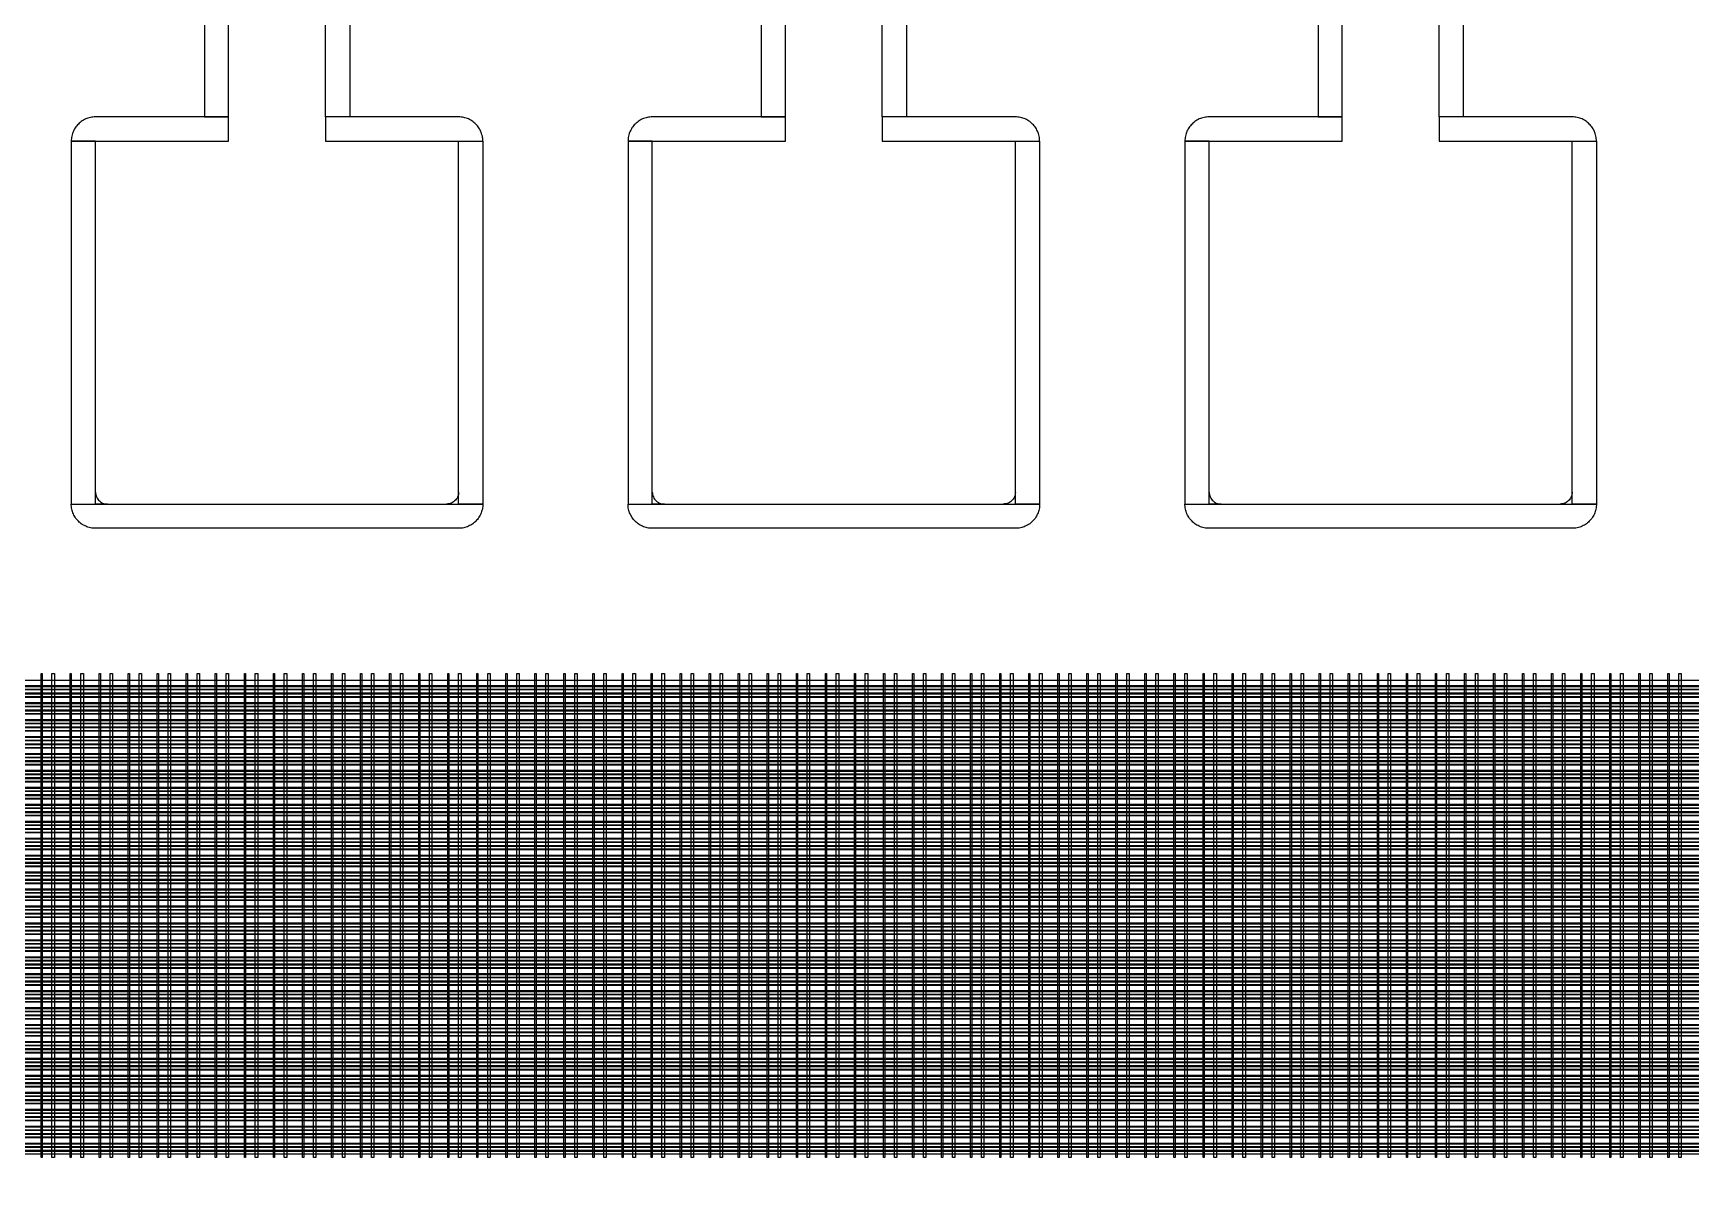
# Model space of a CAD drawing. Extents: x -50000 to 50000, y -50000 to 50000.
# Drawn here: x -40972 to -39602, y -20020 to -19061 of the extents above; entities that cross this region are included whole.
import ezdxf

# ---------------------------------------------------------------- set-up
doc = ezdxf.new("R2010")
doc.units = 0
doc.layers.get('0').update_dxf_attribs({"linetype": 'CONTINUOUS'})
for name, color, linetype in [('BASEMETAL', 4, 'CONTINUOUS'), ('FRAME', 8, 'CONTINUOUS'), ('SECONDLAYER', 6, 'CONTINUOUS')]:
    doc.layers.add(name, color=color, linetype=linetype)

# ---------------------------------------------------------------- blocks, each defined once
blk = doc.blocks.new('CHIP_JARRAY')
for points in [[(2290, 2370), (2290, 2484), (2270, 2484), (2270, 2370)], [(2370, 2370), (2370, 2484), (2390, 2484), (2390, 2370)], [(2750, 2370), (2750, 2484), (2730, 2484), (2730, 2370)], [(2830, 2370), (2830, 2484), (2850, 2484), (2850, 2370)], [(3210, 2370), (3210, 2484), (3190, 2484), (3190, 2370)], [(3290, 2370), (3290, 2484), (3310, 2484), (3310, 2370)], [(2225, 2350), (2290, 2350), (2290, 2370), (2180, 2370), (2179, 2370), (2177.9, 2369.9), (2176.9, 2369.8), (2175.8, 2369.6), (2174.8, 2369.3), (2173.8, 2369), (2172.8, 2368.7), (2171.9, 2368.3), (2170.9, 2367.8), (2170, 2367.3), (2169.1, 2366.8), (2168.2, 2366.2), (2167.4, 2365.5), (2166.6, 2364.9), (2165.9, 2364.1), (2165.1, 2363.4), (2164.5, 2362.6), (2163.8, 2361.8), (2163.2, 2360.9), (2162.7, 2360), (2162.2, 2359.1), (2161.7, 2358.1), (2161.3, 2357.2), (2161, 2356.2), (2160.7, 2355.2), (2160.4, 2354.2), (2160.2, 2353.1), (2160.1, 2352.1), (2160, 2351), (2160, 2350), (2160, 2350)], [(2435, 2350), (2500, 2350), (2500, 2350), (2500, 2351), (2499.9, 2352.1), (2499.8, 2353.1), (2499.6, 2354.2), (2499.3, 2355.2), (2499, 2356.2), (2498.7, 2357.2), (2498.3, 2358.1), (2497.8, 2359.1), (2497.3, 2360), (2496.8, 2360.9), (2496.2, 2361.8), (2495.5, 2362.6), (2494.9, 2363.4), (2494.1, 2364.1), (2493.4, 2364.9), (2492.6, 2365.5), (2491.8, 2366.2), (2490.9, 2366.8), (2490, 2367.3), (2489.1, 2367.8), (2488.1, 2368.3), (2487.2, 2368.7), (2486.2, 2369), (2485.2, 2369.3), (2484.2, 2369.6), (2483.1, 2369.8), (2482.1, 2369.9), (2481, 2370), (2480, 2370), (2370, 2370), (2370, 2350)], [(2685, 2350), (2750, 2350), (2750, 2370), (2640, 2370), (2639, 2370), (2637.9, 2369.9), (2636.9, 2369.8), (2635.8, 2369.6), (2634.8, 2369.3), (2633.8, 2369), (2632.8, 2368.7), (2631.9, 2368.3), (2630.9, 2367.8), (2630, 2367.3), (2629.1, 2366.8), (2628.2, 2366.2), (2627.4, 2365.5), (2626.6, 2364.9), (2625.9, 2364.1), (2625.1, 2363.4), (2624.5, 2362.6), (2623.8, 2361.8), (2623.2, 2360.9), (2622.7, 2360), (2622.2, 2359.1), (2621.7, 2358.1), (2621.3, 2357.2), (2621, 2356.2), (2620.7, 2355.2), (2620.4, 2354.2), (2620.2, 2353.1), (2620.1, 2352.1), (2620, 2351), (2620, 2350), (2620, 2350)], [(2895, 2350), (2960, 2350), (2960, 2350), (2960, 2351), (2959.9, 2352.1), (2959.8, 2353.1), (2959.6, 2354.2), (2959.3, 2355.2), (2959, 2356.2), (2958.7, 2357.2), (2958.3, 2358.1), (2957.8, 2359.1), (2957.3, 2360), (2956.8, 2360.9), (2956.2, 2361.8), (2955.5, 2362.6), (2954.9, 2363.4), (2954.1, 2364.1), (2953.4, 2364.9), (2952.6, 2365.5), (2951.8, 2366.2), (2950.9, 2366.8), (2950, 2367.3), (2949.1, 2367.8), (2948.1, 2368.3), (2947.2, 2368.7), (2946.2, 2369), (2945.2, 2369.3), (2944.2, 2369.6), (2943.1, 2369.8), (2942.1, 2369.9), (2941, 2370), (2940, 2370), (2830, 2370), (2830, 2350)], [(3145, 2350), (3210, 2350), (3210, 2370), (3100, 2370), (3099, 2370), (3097.9, 2369.9), (3096.9, 2369.8), (3095.8, 2369.6), (3094.8, 2369.3), (3093.8, 2369), (3092.8, 2368.7), (3091.9, 2368.3), (3090.9, 2367.8), (3090, 2367.3), (3089.1, 2366.8), (3088.2, 2366.2), (3087.4, 2365.5), (3086.6, 2364.9), (3085.9, 2364.1), (3085.1, 2363.4), (3084.5, 2362.6), (3083.8, 2361.8), (3083.2, 2360.9), (3082.7, 2360), (3082.2, 2359.1), (3081.7, 2358.1), (3081.3, 2357.2), (3081, 2356.2), (3080.7, 2355.2), (3080.4, 2354.2), (3080.2, 2353.1), (3080.1, 2352.1), (3080, 2351), (3080, 2350), (3080, 2350)], [(3355, 2350), (3420, 2350), (3420, 2350), (3420, 2351), (3419.9, 2352.1), (3419.8, 2353.1), (3419.6, 2354.2), (3419.3, 2355.2), (3419, 2356.2), (3418.7, 2357.2), (3418.3, 2358.1), (3417.8, 2359.1), (3417.3, 2360), (3416.8, 2360.9), (3416.2, 2361.8), (3415.5, 2362.6), (3414.9, 2363.4), (3414.1, 2364.1), (3413.4, 2364.9), (3412.6, 2365.5), (3411.8, 2366.2), (3410.9, 2366.8), (3410, 2367.3), (3409.1, 2367.8), (3408.1, 2368.3), (3407.2, 2368.7), (3406.2, 2369), (3405.2, 2369.3), (3404.2, 2369.6), (3403.1, 2369.8), (3402.1, 2369.9), (3401, 2370), (3400, 2370), (3290, 2370), (3290, 2350)], [(2180, 2050), (2180, 2350), (2160, 2350), (2160, 2050)], [(2480, 2050), (2480, 2350), (2500, 2350), (2500, 2050)], [(2640, 2050), (2640, 2350), (2620, 2350), (2620, 2050)], [(2940, 2050), (2940, 2350), (2960, 2350), (2960, 2050)], [(3100, 2050), (3100, 2350), (3080, 2350), (3080, 2050)], [(3400, 2050), (3400, 2350), (3420, 2350), (3420, 2050)], [(2180, 2050), (2180, 2060), (2180.1, 2059), (2180.2, 2057.9), (2180.5, 2056.9), (2180.9, 2055.9), (2181.3, 2055), (2181.9, 2054.1), (2182.6, 2053.3), (2183.3, 2052.6), (2184.1, 2051.9), (2185, 2051.3), (2185.9, 2050.9), (2186.9, 2050.5), (2187.9, 2050.2), (2189, 2050.1), (2190, 2050)], [(2480, 2050), (2480, 2060), (2479.9, 2059), (2479.8, 2057.9), (2479.5, 2056.9), (2479.1, 2055.9), (2478.7, 2055), (2478.1, 2054.1), (2477.4, 2053.3), (2476.7, 2052.6), (2475.9, 2051.9), (2475, 2051.3), (2474.1, 2050.9), (2473.1, 2050.5), (2472.1, 2050.2), (2471, 2050.1), (2470, 2050)], [(2640, 2050), (2640, 2060), (2640.1, 2059), (2640.2, 2057.9), (2640.5, 2056.9), (2640.9, 2055.9), (2641.3, 2055), (2641.9, 2054.1), (2642.6, 2053.3), (2643.3, 2052.6), (2644.1, 2051.9), (2645, 2051.3), (2645.9, 2050.9), (2646.9, 2050.5), (2647.9, 2050.2), (2649, 2050.1), (2650, 2050)], [(2940, 2050), (2940, 2060), (2939.9, 2059), (2939.8, 2057.9), (2939.5, 2056.9), (2939.1, 2055.9), (2938.7, 2055), (2938.1, 2054.1), (2937.4, 2053.3), (2936.7, 2052.6), (2935.9, 2051.9), (2935, 2051.3), (2934.1, 2050.9), (2933.1, 2050.5), (2932.1, 2050.2), (2931, 2050.1), (2930, 2050)], [(3100, 2050), (3100, 2060), (3100.1, 2059), (3100.2, 2057.9), (3100.5, 2056.9), (3100.9, 2055.9), (3101.3, 2055), (3101.9, 2054.1), (3102.6, 2053.3), (3103.3, 2052.6), (3104.1, 2051.9), (3105, 2051.3), (3105.9, 2050.9), (3106.9, 2050.5), (3107.9, 2050.2), (3109, 2050.1), (3110, 2050)], [(3400, 2050), (3400, 2060), (3399.9, 2059), (3399.8, 2057.9), (3399.5, 2056.9), (3399.1, 2055.9), (3398.7, 2055), (3398.1, 2054.1), (3397.4, 2053.3), (3396.7, 2052.6), (3395.9, 2051.9), (3395, 2051.3), (3394.1, 2050.9), (3393.1, 2050.5), (3392.1, 2050.2), (3391, 2050.1), (3390, 2050)], [(2330, 2050), (2500, 2050), (2500, 2050), (2500, 2049), (2499.9, 2047.9), (2499.8, 2046.9), (2499.6, 2045.8), (2499.3, 2044.8), (2499, 2043.8), (2498.7, 2042.8), (2498.3, 2041.9), (2497.8, 2040.9), (2497.3, 2040), (2496.8, 2039.1), (2496.2, 2038.2), (2495.5, 2037.4), (2494.9, 2036.6), (2494.1, 2035.9), (2493.4, 2035.1), (2492.6, 2034.5), (2491.8, 2033.8), (2490.9, 2033.2), (2490, 2032.7), (2489.1, 2032.2), (2488.1, 2031.7), (2487.2, 2031.3), (2486.2, 2031), (2485.2, 2030.7), (2484.2, 2030.4), (2483.1, 2030.2), (2482.1, 2030.1), (2481, 2030), (2480, 2030), (2180, 2030), (2179, 2030), (2177.9, 2030.1), (2176.9, 2030.2), (2175.8, 2030.4), (2174.8, 2030.7), (2173.8, 2031), (2172.8, 2031.3), (2171.9, 2031.7), (2170.9, 2032.2), (2170, 2032.7), (2169.1, 2033.2), (2168.2, 2033.8), (2167.4, 2034.5), (2166.6, 2035.1), (2165.9, 2035.9), (2165.1, 2036.6), (2164.5, 2037.4), (2163.8, 2038.2), (2163.2, 2039.1), (2162.7, 2040), (2162.2, 2040.9), (2161.7, 2041.9), (2161.3, 2042.8), (2161, 2043.8), (2160.7, 2044.8), (2160.4, 2045.8), (2160.2, 2046.9), (2160.1, 2047.9), (2160, 2049), (2160, 2050), (2160, 2050)], [(2790, 2050), (2960, 2050), (2960, 2050), (2960, 2049), (2959.9, 2047.9), (2959.8, 2046.9), (2959.6, 2045.8), (2959.3, 2044.8), (2959, 2043.8), (2958.7, 2042.8), (2958.3, 2041.9), (2957.8, 2040.9), (2957.3, 2040), (2956.8, 2039.1), (2956.2, 2038.2), (2955.5, 2037.4), (2954.9, 2036.6), (2954.1, 2035.9), (2953.4, 2035.1), (2952.6, 2034.5), (2951.8, 2033.8), (2950.9, 2033.2), (2950, 2032.7), (2949.1, 2032.2), (2948.1, 2031.7), (2947.2, 2031.3), (2946.2, 2031), (2945.2, 2030.7), (2944.2, 2030.4), (2943.1, 2030.2), (2942.1, 2030.1), (2941, 2030), (2940, 2030), (2640, 2030), (2639, 2030), (2637.9, 2030.1), (2636.9, 2030.2), (2635.8, 2030.4), (2634.8, 2030.7), (2633.8, 2031), (2632.8, 2031.3), (2631.9, 2031.7), (2630.9, 2032.2), (2630, 2032.7), (2629.1, 2033.2), (2628.2, 2033.8), (2627.4, 2034.5), (2626.6, 2035.1), (2625.9, 2035.9), (2625.1, 2036.6), (2624.5, 2037.4), (2623.8, 2038.2), (2623.2, 2039.1), (2622.7, 2040), (2622.2, 2040.9), (2621.7, 2041.9), (2621.3, 2042.8), (2621, 2043.8), (2620.7, 2044.8), (2620.4, 2045.8), (2620.2, 2046.9), (2620.1, 2047.9), (2620, 2049), (2620, 2050), (2620, 2050)], [(3250, 2050), (3420, 2050), (3420, 2050), (3420, 2049), (3419.9, 2047.9), (3419.8, 2046.9), (3419.6, 2045.8), (3419.3, 2044.8), (3419, 2043.8), (3418.7, 2042.8), (3418.3, 2041.9), (3417.8, 2040.9), (3417.3, 2040), (3416.8, 2039.1), (3416.2, 2038.2), (3415.5, 2037.4), (3414.9, 2036.6), (3414.1, 2035.9), (3413.4, 2035.1), (3412.6, 2034.5), (3411.8, 2033.8), (3410.9, 2033.2), (3410, 2032.7), (3409.1, 2032.2), (3408.1, 2031.7), (3407.2, 2031.3), (3406.2, 2031), (3405.2, 2030.7), (3404.2, 2030.4), (3403.1, 2030.2), (3402.1, 2030.1), (3401, 2030), (3400, 2030), (3100, 2030), (3099, 2030), (3097.9, 2030.1), (3096.9, 2030.2), (3095.8, 2030.4), (3094.8, 2030.7), (3093.8, 2031), (3092.8, 2031.3), (3091.9, 2031.7), (3090.9, 2032.2), (3090, 2032.7), (3089.1, 2033.2), (3088.2, 2033.8), (3087.4, 2034.5), (3086.6, 2035.1), (3085.9, 2035.9), (3085.1, 2036.6), (3084.5, 2037.4), (3083.8, 2038.2), (3083.2, 2039.1), (3082.7, 2040), (3082.2, 2040.9), (3081.7, 2041.9), (3081.3, 2042.8), (3081, 2043.8), (3080.7, 2044.8), (3080.4, 2045.8), (3080.2, 2046.9), (3080.1, 2047.9), (3080, 2049), (3080, 2050), (3080, 2050)], [(500, 1900), (6500, 1900), (6500, 1904.3), (500, 1904.3)], [(500, 1897), (6500, 1897), (6500, 1899), (500, 1899)], [(500, 1894), (6500, 1894), (6500, 1896.4), (500, 1896.4)], [(500, 1891), (6500, 1891), (6500, 1893), (500, 1893)], [(500, 1886), (6500, 1886), (6500, 1890.3), (500, 1890.3)], [(500, 1883), (6500, 1883), (6500, 1885), (500, 1885)], [(500, 1880), (6500, 1880), (6500, 1882.4), (500, 1882.4)], [(500, 1877), (6500, 1877), (6500, 1879), (500, 1879)], [(500, 1872), (6500, 1872), (6500, 1876.3), (500, 1876.3)], [(500, 1869), (6500, 1869), (6500, 1871), (500, 1871)], [(500, 1866), (6500, 1866), (6500, 1868.4), (500, 1868.4)], [(500, 1863), (6500, 1863), (6500, 1865), (500, 1865)], [(500, 1858), (6500, 1858), (6500, 1862.3), (500, 1862.3)], [(500, 1855), (6500, 1855), (6500, 1857), (500, 1857)], [(500, 1852), (6500, 1852), (6500, 1854.4), (500, 1854.4)], [(500, 1849), (6500, 1849), (6500, 1851), (500, 1851)], [(500, 1844), (6500, 1844), (6500, 1848.3), (500, 1848.3)], [(500, 1841), (6500, 1841), (6500, 1843), (500, 1843)], [(500, 1838), (6500, 1838), (6500, 1840.4), (500, 1840.4)], [(500, 1835), (6500, 1835), (6500, 1837), (500, 1837)], [(500, 1830), (6500, 1830), (6500, 1834.3), (500, 1834.3)], [(500, 1827), (6500, 1827), (6500, 1829), (500, 1829)], [(500, 1824), (6500, 1824), (6500, 1826.4), (500, 1826.4)], [(500, 1821), (6500, 1821), (6500, 1823), (500, 1823)], [(500, 1816), (6500, 1816), (6500, 1820.3), (500, 1820.3)], [(500, 1813), (6500, 1813), (6500, 1815), (500, 1815)], [(500, 1810), (6500, 1810), (6500, 1812.4), (500, 1812.4)], [(500, 1807), (6500, 1807), (6500, 1809), (500, 1809)], [(500, 1802), (6500, 1802), (6500, 1806.3), (500, 1806.3)], [(500, 1799), (6500, 1799), (6500, 1801), (500, 1801)], [(500, 1796), (6500, 1796), (6500, 1798.4), (500, 1798.4)], [(500, 1793), (6500, 1793), (6500, 1795), (500, 1795)], [(500, 1788), (6500, 1788), (6500, 1792.3), (500, 1792.3)], [(500, 1785), (6500, 1785), (6500, 1787), (500, 1787)], [(500, 1782), (6500, 1782), (6500, 1784.4), (500, 1784.4)], [(500, 1779), (6500, 1779), (6500, 1781), (500, 1781)], [(500, 1774), (6500, 1774), (6500, 1778.3), (500, 1778.3)], [(500, 1771), (6500, 1771), (6500, 1773), (500, 1773)], [(500, 1768), (6500, 1768), (6500, 1770.4), (500, 1770.4)], [(500, 1765), (6500, 1765), (6500, 1767), (500, 1767)], [(500, 1760), (6500, 1760), (6500, 1764.3), (500, 1764.3)], [(500, 1757), (6500, 1757), (6500, 1759), (500, 1759)], [(500, 1754), (6500, 1754), (6500, 1756.4), (500, 1756.4)], [(500, 1751), (6500, 1751), (6500, 1753), (500, 1753)], [(500, 1746), (6500, 1746), (6500, 1750.3), (500, 1750.3)], [(500, 1743), (6500, 1743), (6500, 1745), (500, 1745)], [(500, 1740), (6500, 1740), (6500, 1742.4), (500, 1742.4)], [(500, 1737), (6500, 1737), (6500, 1739), (500, 1739)], [(500, 1732), (6500, 1732), (6500, 1736.3), (500, 1736.3)], [(500, 1729), (6500, 1729), (6500, 1731), (500, 1731)], [(500, 1726), (6500, 1726), (6500, 1728.4), (500, 1728.4)], [(500, 1723), (6500, 1723), (6500, 1725), (500, 1725)], [(500, 1718), (6500, 1718), (6500, 1722.3), (500, 1722.3)], [(500, 1715), (6500, 1715), (6500, 1717), (500, 1717)], [(500, 1712), (6500, 1712), (6500, 1714.4), (500, 1714.4)], [(500, 1709), (6500, 1709), (6500, 1711), (500, 1711)], [(500, 1704), (6500, 1704), (6500, 1708.3), (500, 1708.3)], [(500, 1701), (6500, 1701), (6500, 1703), (500, 1703)], [(500, 1698), (6500, 1698), (6500, 1700.4), (500, 1700.4)], [(500, 1695), (6500, 1695), (6500, 1697), (500, 1697)], [(500, 1690), (6500, 1690), (6500, 1694.3), (500, 1694.3)], [(500, 1687), (6500, 1687), (6500, 1689), (500, 1689)], [(500, 1684), (6500, 1684), (6500, 1686.4), (500, 1686.4)], [(500, 1681), (6500, 1681), (6500, 1683), (500, 1683)], [(500, 1676), (6500, 1676), (6500, 1680.3), (500, 1680.3)], [(500, 1673), (6500, 1673), (6500, 1675), (500, 1675)], [(500, 1670), (6500, 1670), (6500, 1672.4), (500, 1672.4)], [(500, 1667), (6500, 1667), (6500, 1669), (500, 1669)], [(500, 1662), (6500, 1662), (6500, 1666.3), (500, 1666.3)], [(500, 1659), (6500, 1659), (6500, 1661), (500, 1661)], [(500, 1656), (6500, 1656), (6500, 1658.4), (500, 1658.4)], [(500, 1653), (6500, 1653), (6500, 1655), (500, 1655)], [(500, 1648), (6500, 1648), (6500, 1652.3), (500, 1652.3)], [(500, 1645), (6500, 1645), (6500, 1647), (500, 1647)], [(500, 1642), (6500, 1642), (6500, 1644.4), (500, 1644.4)], [(500, 1639), (6500, 1639), (6500, 1641), (500, 1641)], [(500, 1634), (6500, 1634), (6500, 1638.3), (500, 1638.3)], [(500, 1631), (6500, 1631), (6500, 1633), (500, 1633)], [(500, 1628), (6500, 1628), (6500, 1630.4), (500, 1630.4)], [(500, 1625), (6500, 1625), (6500, 1627), (500, 1627)], [(500, 1620), (6500, 1620), (6500, 1624.3), (500, 1624.3)], [(500, 1617), (6500, 1617), (6500, 1619), (500, 1619)], [(500, 1614), (6500, 1614), (6500, 1616.4), (500, 1616.4)], [(500, 1611), (6500, 1611), (6500, 1613), (500, 1613)], [(500, 1606), (6500, 1606), (6500, 1610.3), (500, 1610.3)], [(500, 1603), (6500, 1603), (6500, 1605), (500, 1605)], [(500, 1600), (6500, 1600), (6500, 1602.4), (500, 1602.4)], [(500, 1597), (6500, 1597), (6500, 1599), (500, 1599)], [(500, 1592), (6500, 1592), (6500, 1596.3), (500, 1596.3)], [(500, 1589), (6500, 1589), (6500, 1591), (500, 1591)], [(500, 1586), (6500, 1586), (6500, 1588.4), (500, 1588.4)], [(500, 1583), (6500, 1583), (6500, 1585), (500, 1585)], [(500, 1578), (6500, 1578), (6500, 1582.3), (500, 1582.3)], [(500, 1575), (6500, 1575), (6500, 1577), (500, 1577)], [(500, 1572), (6500, 1572), (6500, 1574.4), (500, 1574.4)], [(500, 1569), (6500, 1569), (6500, 1571), (500, 1571)], [(500, 1564), (6500, 1564), (6500, 1568.3), (500, 1568.3)], [(500, 1561), (6500, 1561), (6500, 1563), (500, 1563)], [(500, 1558), (6500, 1558), (6500, 1560.4), (500, 1560.4)], [(500, 1555), (6500, 1555), (6500, 1557), (500, 1557)], [(500, 1550), (6500, 1550), (6500, 1554.3), (500, 1554.3)], [(500, 1547), (6500, 1547), (6500, 1549), (500, 1549)], [(500, 1544), (6500, 1544), (6500, 1546.4), (500, 1546.4)], [(500, 1541), (6500, 1541), (6500, 1543), (500, 1543)], [(500, 1536), (6500, 1536), (6500, 1540.3), (500, 1540.3)], [(500, 1533), (6500, 1533), (6500, 1535), (500, 1535)], [(500, 1530), (6500, 1530), (6500, 1532.4), (500, 1532.4)], [(500, 1527), (6500, 1527), (6500, 1529), (500, 1529)], [(500, 1522), (6500, 1522), (6500, 1526.3), (500, 1526.3)], [(500, 1519), (6500, 1519), (6500, 1521), (500, 1521)], [(500, 1516), (6500, 1516), (6500, 1518.4), (500, 1518.4)], [(500, 1513), (6500, 1513), (6500, 1515), (500, 1515)]]:
    blk.add_lwpolyline(points, close=True)
at = {"layer": 'SECONDLAYER'}
for points in [[(2135, 1910), (2136, 1910), (2136, 1510), (2135, 1510)], [(2144, 1910), (2146, 1910), (2146, 1510), (2144, 1510)], [(2159, 1910), (2160, 1910), (2160, 1510), (2159, 1510)], [(2168, 1910), (2170, 1910), (2170, 1510), (2168, 1510)], [(2183, 1910), (2184, 1910), (2184, 1510), (2183, 1510)], [(2192, 1910), (2194, 1910), (2194, 1510), (2192, 1510)], [(2207, 1910), (2208, 1910), (2208, 1510), (2207, 1510)], [(2216, 1910), (2218, 1910), (2218, 1510), (2216, 1510)], [(2231, 1910), (2232, 1910), (2232, 1510), (2231, 1510)], [(2240, 1910), (2242, 1910), (2242, 1510), (2240, 1510)], [(2255, 1910), (2256, 1910), (2256, 1510), (2255, 1510)], [(2264, 1910), (2266, 1910), (2266, 1510), (2264, 1510)], [(2279, 1910), (2280, 1910), (2280, 1510), (2279, 1510)], [(2288, 1910), (2290, 1910), (2290, 1510), (2288, 1510)], [(2303, 1910), (2304, 1910), (2304, 1510), (2303, 1510)], [(2312, 1910), (2314, 1910), (2314, 1510), (2312, 1510)], [(2327, 1910), (2328, 1910), (2328, 1510), (2327, 1510)], [(2336, 1910), (2338, 1910), (2338, 1510), (2336, 1510)], [(2351, 1910), (2352, 1910), (2352, 1510), (2351, 1510)], [(2360, 1910), (2362, 1910), (2362, 1510), (2360, 1510)], [(2375, 1910), (2376, 1910), (2376, 1510), (2375, 1510)], [(2384, 1910), (2386, 1910), (2386, 1510), (2384, 1510)], [(2399, 1910), (2400, 1910), (2400, 1510), (2399, 1510)], [(2408, 1910), (2410, 1910), (2410, 1510), (2408, 1510)], [(2423, 1910), (2424, 1910), (2424, 1510), (2423, 1510)], [(2432, 1910), (2434, 1910), (2434, 1510), (2432, 1510)], [(2447, 1910), (2448, 1910), (2448, 1510), (2447, 1510)], [(2456, 1910), (2458, 1910), (2458, 1510), (2456, 1510)], [(2471, 1910), (2472, 1910), (2472, 1510), (2471, 1510)], [(2480, 1910), (2482, 1910), (2482, 1510), (2480, 1510)], [(2495, 1910), (2496, 1910), (2496, 1510), (2495, 1510)], [(2504, 1910), (2506, 1910), (2506, 1510), (2504, 1510)], [(2519, 1910), (2520, 1910), (2520, 1510), (2519, 1510)], [(2528, 1910), (2530, 1910), (2530, 1510), (2528, 1510)], [(2543, 1910), (2544, 1910), (2544, 1510), (2543, 1510)], [(2552, 1910), (2554, 1910), (2554, 1510), (2552, 1510)], [(2567, 1910), (2568, 1910), (2568, 1510), (2567, 1510)], [(2576, 1910), (2578, 1910), (2578, 1510), (2576, 1510)], [(2591, 1910), (2592, 1910), (2592, 1510), (2591, 1510)], [(2600, 1910), (2602, 1910), (2602, 1510), (2600, 1510)], [(2615, 1910), (2616, 1910), (2616, 1510), (2615, 1510)], [(2624, 1910), (2626, 1910), (2626, 1510), (2624, 1510)], [(2639, 1910), (2640, 1910), (2640, 1510), (2639, 1510)], [(2648, 1910), (2650, 1910), (2650, 1510), (2648, 1510)], [(2663, 1910), (2664, 1910), (2664, 1510), (2663, 1510)], [(2672, 1910), (2674, 1910), (2674, 1510), (2672, 1510)], [(2687, 1910), (2688, 1910), (2688, 1510), (2687, 1510)], [(2696, 1910), (2698, 1910), (2698, 1510), (2696, 1510)], [(2711, 1910), (2712, 1910), (2712, 1510), (2711, 1510)], [(2720, 1910), (2722, 1910), (2722, 1510), (2720, 1510)], [(2735, 1910), (2736, 1910), (2736, 1510), (2735, 1510)], [(2744, 1910), (2746, 1910), (2746, 1510), (2744, 1510)], [(2759, 1910), (2760, 1910), (2760, 1510), (2759, 1510)], [(2768, 1910), (2770, 1910), (2770, 1510), (2768, 1510)], [(2783, 1910), (2784, 1910), (2784, 1510), (2783, 1510)], [(2792, 1910), (2794, 1910), (2794, 1510), (2792, 1510)], [(2807, 1910), (2808, 1910), (2808, 1510), (2807, 1510)], [(2816, 1910), (2818, 1910), (2818, 1510), (2816, 1510)], [(2831, 1910), (2832, 1910), (2832, 1510), (2831, 1510)], [(2840, 1910), (2842, 1910), (2842, 1510), (2840, 1510)], [(2855, 1910), (2856, 1910), (2856, 1510), (2855, 1510)], [(2864, 1910), (2866, 1910), (2866, 1510), (2864, 1510)], [(2879, 1910), (2880, 1910), (2880, 1510), (2879, 1510)], [(2888, 1910), (2890, 1910), (2890, 1510), (2888, 1510)], [(2903, 1910), (2904, 1910), (2904, 1510), (2903, 1510)], [(2912, 1910), (2914, 1910), (2914, 1510), (2912, 1510)], [(2927, 1910), (2928, 1910), (2928, 1510), (2927, 1510)], [(2936, 1910), (2938, 1910), (2938, 1510), (2936, 1510)], [(2951, 1910), (2952, 1910), (2952, 1510), (2951, 1510)], [(2960, 1910), (2962, 1910), (2962, 1510), (2960, 1510)], [(2975, 1910), (2976, 1910), (2976, 1510), (2975, 1510)], [(2984, 1910), (2986, 1910), (2986, 1510), (2984, 1510)], [(2999, 1910), (3000, 1910), (3000, 1510), (2999, 1510)], [(3008, 1910), (3010, 1910), (3010, 1510), (3008, 1510)], [(3023, 1910), (3024, 1910), (3024, 1510), (3023, 1510)], [(3032, 1910), (3034, 1910), (3034, 1510), (3032, 1510)], [(3047, 1910), (3048, 1910), (3048, 1510), (3047, 1510)], [(3056, 1910), (3058, 1910), (3058, 1510), (3056, 1510)], [(3071, 1910), (3072, 1910), (3072, 1510), (3071, 1510)], [(3080, 1910), (3082, 1910), (3082, 1510), (3080, 1510)], [(3095, 1910), (3096, 1910), (3096, 1510), (3095, 1510)], [(3104, 1910), (3106, 1910), (3106, 1510), (3104, 1510)], [(3119, 1910), (3120, 1910), (3120, 1510), (3119, 1510)], [(3128, 1910), (3130, 1910), (3130, 1510), (3128, 1510)], [(3143, 1910), (3144, 1910), (3144, 1510), (3143, 1510)], [(3152, 1910), (3154, 1910), (3154, 1510), (3152, 1510)], [(3167, 1910), (3168, 1910), (3168, 1510), (3167, 1510)], [(3176, 1910), (3178, 1910), (3178, 1510), (3176, 1510)], [(3191, 1910), (3192, 1910), (3192, 1510), (3191, 1510)], [(3200, 1910), (3202, 1910), (3202, 1510), (3200, 1510)], [(3215, 1910), (3216, 1910), (3216, 1510), (3215, 1510)], [(3224, 1910), (3226, 1910), (3226, 1510), (3224, 1510)], [(3239, 1910), (3240, 1910), (3240, 1510), (3239, 1510)], [(3248, 1910), (3250, 1910), (3250, 1510), (3248, 1510)], [(3263, 1910), (3264, 1910), (3264, 1510), (3263, 1510)], [(3272, 1910), (3274, 1910), (3274, 1510), (3272, 1510)], [(3287, 1910), (3288, 1910), (3288, 1510), (3287, 1510)], [(3296, 1910), (3298, 1910), (3298, 1510), (3296, 1510)], [(3311, 1910), (3312, 1910), (3312, 1510), (3311, 1510)], [(3320, 1910), (3322, 1910), (3322, 1510), (3320, 1510)], [(3335, 1910), (3336, 1910), (3336, 1510), (3335, 1510)], [(3344, 1910), (3346, 1910), (3346, 1510), (3344, 1510)], [(3359, 1910), (3360, 1910), (3360, 1510), (3359, 1510)], [(3368, 1910), (3370, 1910), (3370, 1510), (3368, 1510)], [(3383, 1910), (3384, 1910), (3384, 1510), (3383, 1510)], [(3392, 1910), (3394, 1910), (3394, 1510), (3392, 1510)], [(3407, 1910), (3408, 1910), (3408, 1510), (3407, 1510)], [(3416, 1910), (3418, 1910), (3418, 1510), (3416, 1510)], [(3431, 1910), (3432, 1910), (3432, 1510), (3431, 1510)], [(3440, 1910), (3442, 1910), (3442, 1510), (3440, 1510)], [(3455, 1910), (3456, 1910), (3456, 1510), (3455, 1510)], [(3464, 1910), (3466, 1910), (3466, 1510), (3464, 1510)], [(3479, 1910), (3480, 1910), (3480, 1510), (3479, 1510)], [(3488, 1910), (3490, 1910), (3490, 1510), (3488, 1510)]]:
    blk.add_lwpolyline(points, close=True, dxfattribs=at)

msp = doc.modelspace()

# ---------------------------------------------------------------- linework, layer by layer
at = {"layer": 'FRAME'}
for radius in [50000, 49500]:
    msp.add_circle((0, 0), radius, dxfattribs=at)

# ---------------------------------------------------------------- block references
at = {"layer": 'BASEMETAL'}
msp.add_blockref('CHIP_JARRAY', (-43100, -21500), dxfattribs=at)

doc.saveas('drawing.dxf')
